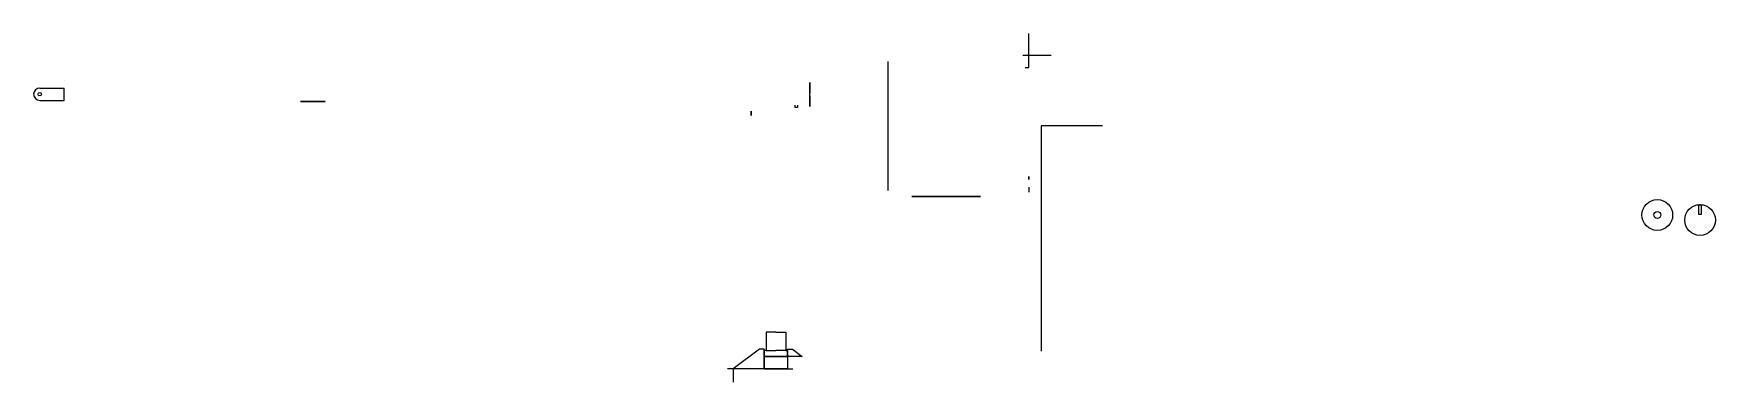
# Model space of a CAD drawing. Header units: millimetres. Extents: x -710 to 660, y -1220 to -936.
import ezdxf

# ---------------------------------------------------------------- set-up
doc = ezdxf.new("R2010")
doc.units = ezdxf.units.MM
doc.layers.get('0').update_dxf_attribs({"true_color": 0xc2ced6})

msp = doc.modelspace()

# ---------------------------------------------------------------- linework, layer by layer
for p, q in [((101, -958.3, 316.6), (101, -935.7, 316.6)), ((-14, -958.3, 316.6), (-14, -1063.3, 120.6)), ((96, -953.3, 316.6), (119.2, -953.3, 316.6)), ((101, -963.3, 316.6), (101, -953.3, 316.6)), ((98, -963.3, 306.6), (101, -963.3, 306.6)), ((101, -963.3, 306.6), (101, -963.3, 316.6)), ((-705.1, -980), (-685.1, -980)), ((-685.1, -973.8), (-685.1, -973.8, 7.8)), ((-685.1, -990), (-685.1, -980)), ((-705.1, -990), (-685.1, -990)), ((-89.5, -995.9), (-89.5, -993.9)), ((-87.5, -995.9), (-89.5, -995.9)), ((-87.5, -993.9), (-87.5, -995.9)), ((161, -1010.8, 218.6), (111, -1010.8, 218.8)), ((111, -1010.8, 218.8), (111, -1194.2, 218.8)), ((161, -1010.8, 245), (161, -1010.8, 192.2)), ((101, -1053.1, 264.8), (101, -1053.1, 269.8)), ((101, -1053.1, 248.6), (101, -1053.1, 243.6)), ((101, -1060.6, 210.8), (101, -1060.6, 208.8)), ((101, -1060.6, 208.8), (101, -1064.6, 208.8)), ((647.8, -1074.9), (646.8, -1074.9)), ((646.8, -1074.9), (648.8, -1074.9)), ((646.8, -1082.9), (646.8, -1074.9)), ((648.8, -1074.9), (648.8, -1079.9)), ((648.8, -1079.9), (648.8, -1082.9)), ((648.8, -1082.9), (646.8, -1082.9)), ((-113.2, -1178.6, 48), (-113.2, -1193.6, 48)), ((-105.2, -1178.6, 48), (-113.2, -1178.6, 48)), ((-105.2, -1178.6, 48), (-97.2, -1178.6, 48)), ((-97.2, -1178.6, 48), (-97.2, -1193.6, 48)), ((-118.7, -1192.6, 48), (-140, -1208.6, 48)), ((-114.7, -1192.6, 48), (-118.7, -1192.6, 48)), ((-114.7, -1194.6, 48), (-114.7, -1192.6, 48)), ((-113.2, -1193.6, 48), (-114.7, -1193.6, 48)), ((-114.7, -1193.6, 48), (-114.7, -1198.6, 48)), ((-114.7, -1198.6, 48), (-114.7, -1194.6, 48)), ((-95.7, -1198.6, 48), (-114.7, -1198.6, 48)), ((-105.2, -1198.6, 48), (-114.7, -1198.6, 48)), ((-114.7, -1198.6, 48), (-95.7, -1198.6, 48)), ((-114.7, -1198.6, 48), (-105.2, -1198.6, 48)), ((-114.7, -1198.6, 48), (-114.7, -1208.6, 48)), ((-114.7, -1208.6, 48), (-114.7, -1198.6, 48)), ((-114.7, -1198.6, 48), (-95.7, -1198.6, 48)), ((-113.2, -1193.6, 48), (-105.2, -1193.6, 48)), ((-97.2, -1193.6, 48), (-105.2, -1193.6, 48)), ((-105.2, -1198.6, 48), (-95.7, -1198.6, 48)), ((-95.7, -1198.6, 48), (-105.2, -1198.6, 48)), ((-97.2, -1193.6, 48), (-95.7, -1193.6, 48)), ((-95.7, -1194.6, 48), (-95.7, -1192.6, 48)), ((-95.7, -1192.6, 48), (-91.7, -1192.6, 48)), ((-95.7, -1193.6, 48), (-95.7, -1198.6, 48)), ((-95.7, -1198.6, 48), (-95.7, -1194.6, 48)), ((-83.7, -1198.6, 48), (-95.7, -1198.6, 48)), ((-95.7, -1198.6, 48), (-95.7, -1208.6, 48)), ((-91.7, -1192.6, 48), (-83.7, -1198.6, 48)), ((-83.7, -1198.6, 48), (-91.7, -1198.6, 48)), ((-140, -1208.6, 48), (-140, -1219.5, 48)), ((-114.7, -1208.6, 48), (-91.5, -1208.6, 48)), ((-95.7, -1208.6, 48), (-114.7, -1208.6, 48))]:
    msp.add_line(p, q)
at = {"extrusion": (6.12323e-17, -1, -1.12482e-32)}
for p, q in [((-472.5, -991, -16), (-492.5, -991, -16)), ((-492.5, -991, -16), (-492.5, -991, 24)), ((-492.5, -991, 24), (-472.5, -991, 24)), ((-473.4, -991, -12.2), (-479.4, -991, -12.2)), ((-479.4, -991, -12.2), (-479.4, -991, -2.2)), ((-473.4, -991, -2.2), (-473.4, -991, -12.2)), ((-472.5, -991, 24), (-472.5, -991, -16))]:
    msp.add_line(p, q, dxfattribs=at)
at = {"extrusion": (-1, 0, 6.12323e-17)}
for p, q in [((-125.4, -998.9, 8.3), (-125.4, -998.9, 13.1)), ((-125.4, -998.9, 13.1), (-125.4, -1002.4, 13.1)), ((-125.4, -1002.4, 3.6), (-125.4, -998.9, 3.6)), ((-125.4, -998.9, 8.3), (-125.4, -998.9, 3.6)), ((-125.4, -1001.3, 0.3), (-125.4, -999.9, 0.3)), ((-125.4, -999.9, 0.3), (-125.4, -999.9, 3.6)), ((-125.4, -999.9, 13.1), (-125.4, -999.9, 16.3)), ((-125.4, -999.9, 16.3), (-125.4, -1001.3, 16.3)), ((-125.4, -1000.6, 3.6), (-125.4, -1001.3, 3.6)), ((-125.4, -1001.3, 3.6), (-125.4, -1001.3, 0.3)), ((-125.4, -1001.3, 13.1), (-125.4, -1001.3, 16.3)), ((-125.4, -1002.4, 13.1), (-125.4, -1002.4, 3.6)), ((-114.7, -1198.6, 48), (-114.7, -1208.6, 48)), ((-114.7, -1208.6, 48), (-144.6, -1208.6, 48))]:
    msp.add_line(p, q, dxfattribs=at)
at = {"extrusion": (1.22465e-16, 1, 6.12323e-17)}
for p, q in [((61.5, -1068.3, 286.6), (5.5, -1068.3, 286.6)), ((5.5, -1068.3, 286.6), (5.5, -1068.3, 241.6)), ((5.5, -1068.3, 241.6), (61.5, -1068.3, 241.6)), ((5.5, -1068.3, 241.6), (5.5, -1068.3, 260.1)), ((10.7, -1068.3, 255.1), (5.5, -1068.3, 255.1)), ((10.7, -1068.3, 275.1), (5.5, -1068.3, 275.1)), ((15.7, -1068.3, 275.1), (5.5, -1068.3, 275.1)), ((5.5, -1068.3, 255.1), (15.7, -1068.3, 255.1)), ((15.7, -1068.3, 270.1), (15.7, -1068.3, 260.1)), ((15.7, -1068.3, 270.1), (15.7, -1068.3, 275.1)), ((15.7, -1068.3, 255.1), (15.7, -1068.3, 260.1)), ((61.5, -1068.3, 241.6), (61.5, -1068.3, 286.6))]:
    msp.add_line(p, q, dxfattribs=at)
for centre, radius in [((-705.1, -985), 1.4), ((613, -1083.3), 12.5), ((613, -1083.3), 2.8), ((647.8, -1087.4), 12.5)]:
    msp.add_circle(centre, radius)
at = {"extrusion": (6.12323e-17, -1, -1.12482e-32)}
msp.add_circle((-476.4, -2.2, 991), 1.25, dxfattribs=at)
at = {"extrusion": (-1, 0, 6.12323e-17)}
for centre in [(1053.1, 269.8, -101), (1053.1, 243.6, -101)]:
    msp.add_circle(centre, 1.25, dxfattribs=at)
at = {"extrusion": (1.22465e-16, 1, 6.12323e-17)}
for centre in [(-10.7, 270.1, -1068.3), (-10.7, 260.1, -1068.3)]:
    msp.add_circle(centre, 0.8, dxfattribs=at)
msp.add_arc((-705.1, -985), 5, 90, 270)
at = {"extrusion": (-1, -6.12323e-17, 3.7494e-33)}
msp.add_arc((985.2, 12, 77.5), 9.75, 275.8868, 264.1132, dxfattribs=at)
at = {"extrusion": (6.12323e-17, -1, -1.12482e-32)}
msp.add_arc((-476.4, -2.2, 991), 3, 0, 180, dxfattribs=at)

doc.saveas('drawing.dxf')
